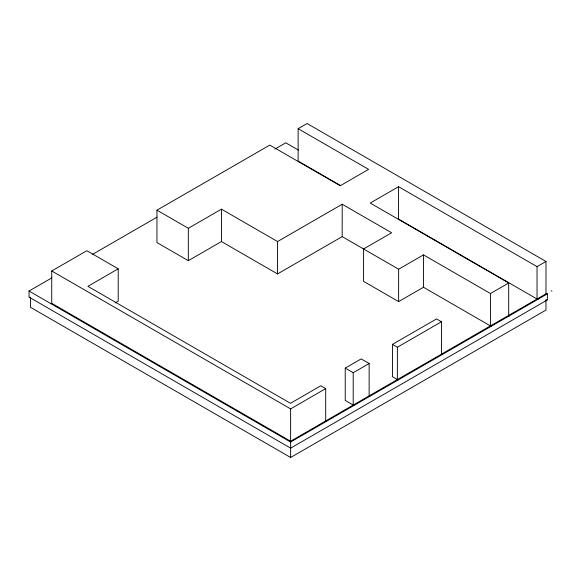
<?xml version="1.0" encoding="UTF-8"?>
<svg xmlns="http://www.w3.org/2000/svg" width="581" height="581" viewBox="0 0 581 581"><rect width="100%" height="100%" fill="white"/><g stroke="black" fill="none" stroke-linecap="round" stroke-linejoin="round"><path stroke-width="0.87" d="M51.034 303.725L51.738 303.318L51.738 270.978L86.852 250.716L118.212 268.821L118.212 301.154L115.103 302.948M546.685 294.262L545.98 293.863L545.987 261.472L307.088 123.521L298.14 128.684L368.586 169.369L340.241 185.746L269.795 145.097L156.964 210.177L156.957 242.56L188.317 260.673L221.448 241.551L221.455 209.16L277.544 241.558L277.536 273.941L221.448 241.551M188.317 260.673L188.331 228.289L221.455 209.16M51.818 277.885L29.05 291.03L289.926 441.64L290.623 441.233L290.623 408.901L325.701 388.609L320.785 385.777L290.485 403.294L87.898 286.324L118.212 268.821M298.14 128.684L298.133 161.075L340.401 185.484M325.701 388.609L325.687 420.949L290.623 441.233L51.738 303.318M277.536 273.941L342.18 236.62L342.187 204.236L391.623 232.778L363.583 248.973L363.575 281.357L398.631 301.597L423.476 287.254L423.484 254.87L490.444 293.528L508.695 282.998L508.687 315.389L509.392 315.788L547.382 293.855L546.685 293.456L325.687 420.949L326.391 421.356L509.392 315.788M353.197 405.051L353.212 372.719L369.153 363.517L361.164 358.905L345.223 368.107L345.223 400.447L353.902 405.458M369.153 363.517L369.138 395.85L369.843 396.257M442.17 354.541L441.466 354.134L441.48 321.78L436.542 318.933L392.465 344.373L392.465 376.72L398.072 379.959M397.368 379.553L397.397 347.22L441.48 321.78M398.631 301.597L398.639 269.214L423.484 254.87M545.987 261.472L537.047 266.635L398.573 186.697L398.566 219.081L537.737 299.418M491.141 326.319L490.437 325.912L490.444 293.528M537.04 299.019L537.047 266.635M29.05 291.03L29.05 297.123L290.638 448.147L547.375 299.912L547.382 293.855M289.926 441.64L290.623 442.047L326.391 421.356M92.648 254.311L157.03 217.141M274.798 149.15L285.794 142.803L298.358 150.058M29.747 297.523L30.444 297.123L30.444 307.262L290.623 457.479L545.973 310.058L545.973 299.912M277.544 241.558L342.187 204.236M398.573 186.697L370.22 203.052L508.695 282.998M551.246 290.82L551.95 291.226M546.67 299.505L547.375 299.912M537.396 298.816L538.1 299.215M508.36 315.57L509.065 315.977M290.623 441.233L291.328 441.64M342.18 236.62L398.639 269.214M423.476 287.254L490.437 325.912M392.465 344.373L397.397 347.22M156.964 210.177L188.331 228.289M345.223 368.107L353.212 372.719M51.738 270.978L290.623 408.901M290.623 442.047L290.638 448.147M290.623 447.334L290.623 457.479"/></g></svg>
